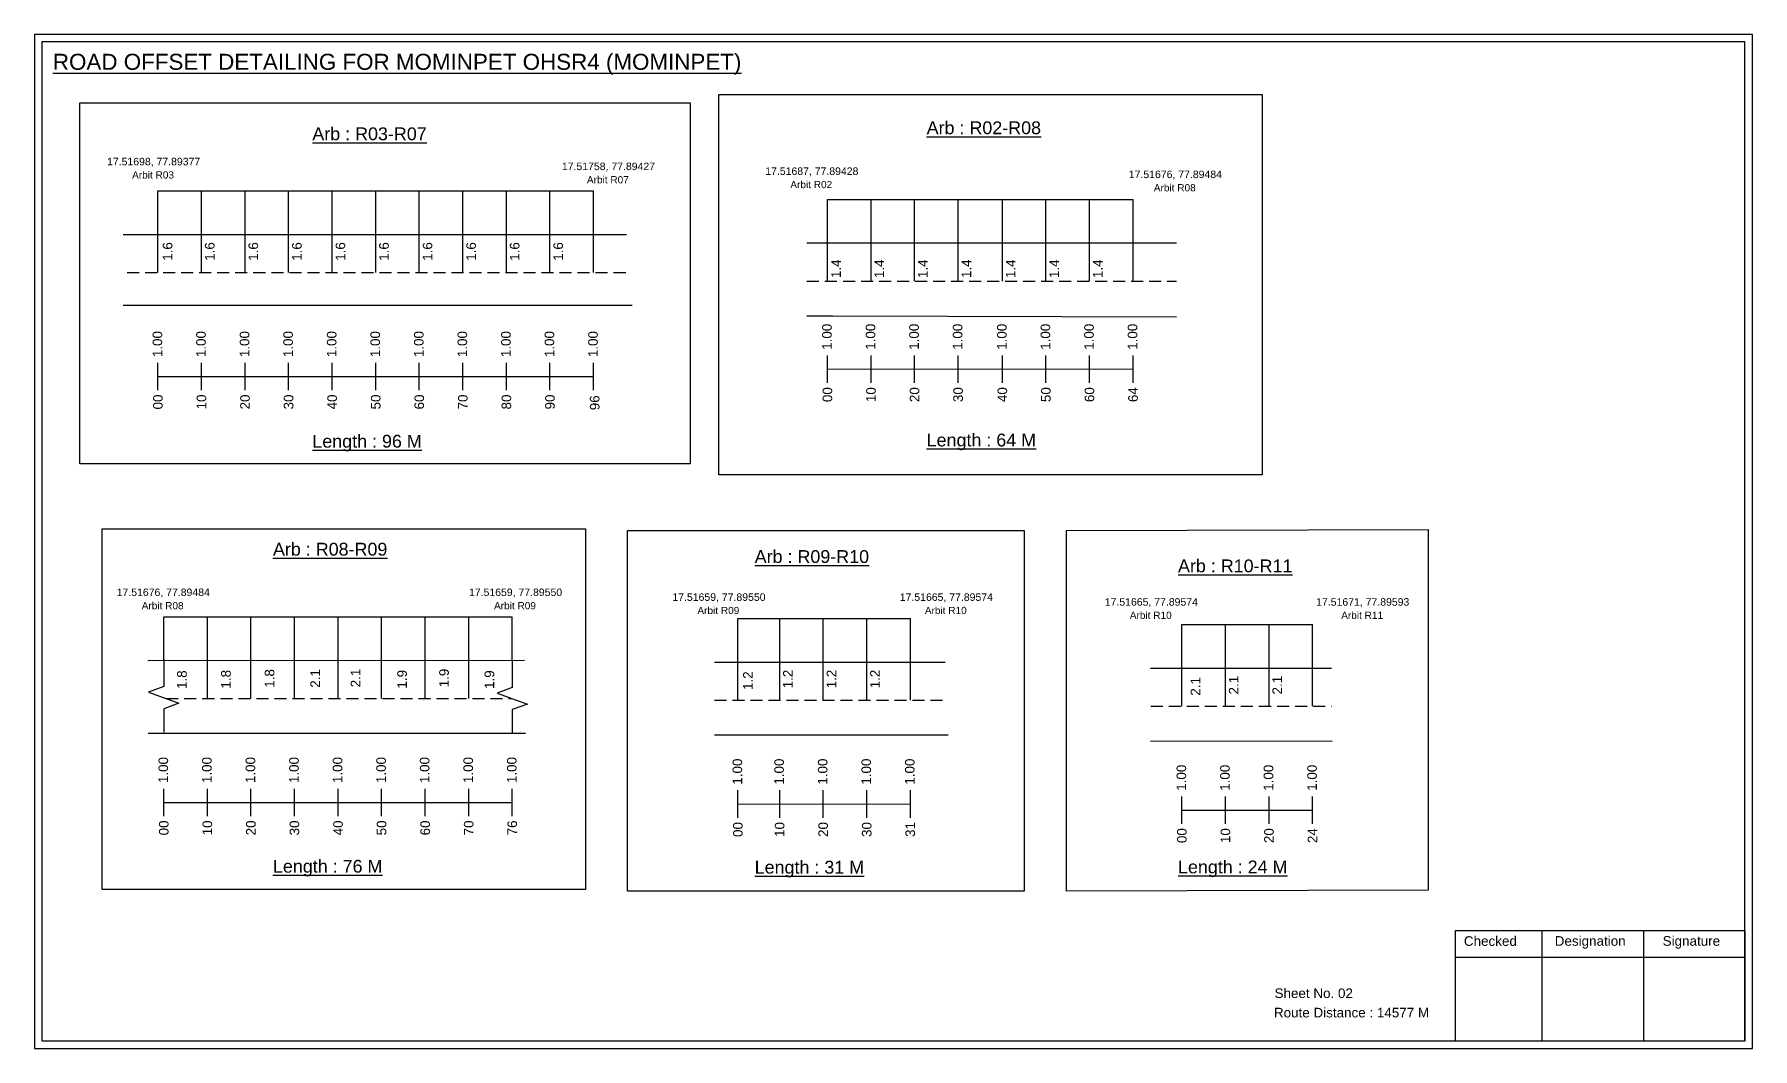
# Model space of a CAD drawing. Header units: inches. Extents: x 1446 to 12099, y 451 to 5049.
# Drawn here: x 3781 to 4318, y 2594 to 2911 of the extents above; entities that cross this region are included whole.
import ezdxf

# ---------------------------------------------------------------- set-up
doc = ezdxf.new("R2010")
doc.units = ezdxf.units.IN
doc.header["$MEASUREMENT"] = 0
doc.linetypes.add('DASHED2', pattern=[0.375, 0.25, -0.125])
doc.layers.add('PDF_Geometry', color=7, linetype='Continuous')
doc.layers.add('PDF_Text', color=5, linetype='Continuous')
doc.styles.add('PDF Arial', font='arial.ttf')
doc.styles.get("Standard").update_dxf_attribs({"font": 'arial.ttf'})

msp = doc.modelspace()

# ---------------------------------------------------------------- linework, layer by layer
at = {"color": 5}
for p, q in [((3819.89, 2862.32), (3955.89, 2862.32)), ((4028.93, 2859.61), (4124.34, 2859.61)), ((3821.73, 2729.32), (3930.53, 2729.32)), ((4000.96, 2728.82), (4054.8, 2728.82)), ((4139.58, 2726.91), (4180.38, 2726.91))]:
    msp.add_line(p, q, dxfattribs=at)
for p, q in [((3819.89, 2836.78), (3819.89, 2862.32)), ((3833.49, 2836.78), (3833.49, 2862.32)), ((3847.09, 2836.78), (3847.09, 2862.32)), ((3860.69, 2836.78), (3860.69, 2862.32)), ((3874.29, 2836.78), (3874.29, 2862.32)), ((3887.89, 2836.78), (3887.89, 2862.32)), ((3901.49, 2836.78), (3901.49, 2862.32)), ((3915.09, 2836.78), (3915.09, 2862.32)), ((3928.69, 2836.78), (3928.69, 2862.32)), ((3942.29, 2836.78), (3942.29, 2862.32)), ((3955.89, 2836.78), (3955.89, 2862.32)), ((4028.93, 2834.07), (4028.93, 2859.61)), ((4042.53, 2834.07), (4042.53, 2859.61)), ((4056.13, 2834.07), (4056.13, 2859.61)), ((4069.73, 2834.07), (4069.73, 2859.61)), ((4083.54, 2834.07), (4083.54, 2859.61)), ((4097.14, 2834.07), (4097.14, 2859.61)), ((4110.74, 2834.07), (4110.74, 2859.61)), ((4124.34, 2834.07), (4124.34, 2859.61)), ((3809.01, 2848.67), (3966.17, 2848.67)), ((4137.94, 2845.96), (4022.52, 2845.96)), ((3967.99, 2826.48), (3809.01, 2826.48)), ((4022.52, 2823.27), (4030.57, 2823.27)), ((4030.57, 2823.27), (4137.94, 2822.97)), ((3821.73, 2715.67), (3821.73, 2729.32)), ((3835.33, 2703.78), (3835.33, 2729.32)), ((3848.93, 2703.78), (3848.93, 2729.32)), ((3862.53, 2703.78), (3862.53, 2729.32)), ((3876.13, 2703.78), (3876.13, 2729.32)), ((3889.73, 2703.78), (3889.73, 2729.32)), ((3903.33, 2703.78), (3903.33, 2729.32)), ((3916.93, 2703.78), (3916.93, 2729.32)), ((3930.53, 2715.67), (3930.53, 2729.32)), ((4000.96, 2703.28), (4000.96, 2728.82)), ((4014, 2703.28), (4014, 2728.82)), ((4027.6, 2703.28), (4027.6, 2728.82)), ((4041.2, 2703.28), (4041.2, 2728.82)), ((4054.8, 2703.28), (4054.8, 2728.82)), ((4139.58, 2701.37), (4139.58, 2726.91)), ((4153.18, 2701.37), (4153.18, 2726.91)), ((4166.78, 2701.37), (4166.78, 2726.91)), ((4180.38, 2701.37), (4180.38, 2726.91)), ((3816.73, 2715.67), (3934.35, 2715.72)), ((3993.62, 2715.17), (4065.65, 2715.17)), ((4129.75, 2713.26), (4186.24, 2713.26)), ((3816.88, 2692.98), (3934.66, 2692.98)), ((3993.62, 2692.48), (4066.65, 2692.48)), ((4129.75, 2690.57), (4186.46, 2690.44))]:
    msp.add_line(p, q)
at = {"linetype": 'DASHED2', "ltscale": 15}
for p, q in [((3810.29, 2836.78), (3966.17, 2836.78)), ((4022.52, 2834.07), (4137.94, 2834.07)), ((3822.49, 2703.78), (3930.53, 2703.78)), ((3993.62, 2703.28), (4066.15, 2703.28)), ((4129.9, 2701.37), (4186.24, 2701.37))]:
    msp.add_line(p, q, dxfattribs=at)
at = {"color": 217, "true_color": 0x93278f}
for p, q in [((3819.89, 2800.08), (3819.89, 2808.64)), ((3833.49, 2800.08), (3833.49, 2808.64)), ((3847.09, 2800.08), (3847.09, 2808.64)), ((3860.69, 2800.08), (3860.69, 2808.64)), ((3874.29, 2800.08), (3874.29, 2808.64)), ((3887.89, 2800.08), (3887.89, 2808.64)), ((3901.49, 2800.08), (3901.49, 2808.64)), ((3915.09, 2800.08), (3915.09, 2808.64)), ((3928.69, 2800.08), (3928.69, 2808.64)), ((3942.29, 2800.08), (3942.29, 2808.64)), ((3955.89, 2800.08), (3955.89, 2808.64)), ((4028.93, 2802.38), (4028.93, 2810.94)), ((4028.93, 2806.65), (4124.34, 2806.71)), ((4042.53, 2802.38), (4042.53, 2810.94)), ((4056.13, 2802.38), (4056.13, 2810.94)), ((4069.73, 2802.38), (4069.73, 2810.94)), ((4083.54, 2802.38), (4083.54, 2810.94)), ((4097.14, 2802.38), (4097.14, 2810.94)), ((4110.74, 2802.38), (4110.74, 2810.94)), ((4124.34, 2802.38), (4124.34, 2810.94)), ((3819.89, 2804.35), (3955.89, 2804.38)), ((3821.73, 2667.08), (3821.73, 2675.64)), ((3835.33, 2667.08), (3835.33, 2675.64)), ((3848.93, 2667.08), (3848.93, 2675.64)), ((3862.53, 2667.08), (3862.53, 2675.64)), ((3876.13, 2667.08), (3876.13, 2675.64)), ((3889.73, 2667.08), (3889.73, 2675.64)), ((3903.33, 2667.08), (3903.33, 2675.64)), ((3916.93, 2667.08), (3916.93, 2675.64)), ((3930.53, 2667.08), (3930.53, 2675.64)), ((4000.96, 2666.58), (4000.96, 2675.14)), ((4014, 2666.58), (4014, 2675.14)), ((4027.6, 2666.58), (4027.6, 2675.14)), ((4041.2, 2666.58), (4041.2, 2675.14)), ((4054.8, 2666.58), (4054.8, 2675.14)), ((4139.58, 2664.67), (4139.58, 2673.23)), ((4153.18, 2664.67), (4153.18, 2673.23)), ((4166.78, 2664.67), (4166.78, 2673.23)), ((4180.38, 2664.67), (4180.38, 2673.23)), ((3821.73, 2671.35), (3930.53, 2671.35)), ((4000.96, 2670.85), (4054.8, 2670.87)), ((4139.58, 2668.94), (4180.38, 2668.95))]:
    msp.add_line(p, q, dxfattribs=at)
for points in [[(3995, 2892.44), (4164.61, 2892.44), (4164.61, 2773.62), (3995, 2773.62)], [(3795.5, 2889.8), (3986.05, 2889.8), (3986.05, 2777.12), (3795.5, 2777.12)], [(3802.5, 2756.8), (3953.35, 2756.8), (3953.35, 2644.12), (3802.5, 2644.12)], [(3966.5, 2756.3), (4090.3, 2756.3), (4090.3, 2643.62), (3966.5, 2643.62)], [(4103.5, 2756.3), (4216.5, 2756.59), (4216.5, 2643.91), (4103.5, 2643.62)]]:
    msp.add_lwpolyline(points, close=True)
at = {"linetype": 'Continuous'}
for points in [[(3821.71, 2715.95), (3821.71, 2707.52), (3816.97, 2705.79), (3826.45, 2702.34), (3821.71, 2700.61), (3821.71, 2693.26)], [(3930.53, 2715.67), (3930.53, 2707.24), (3925.79, 2705.51), (3935.27, 2702.06), (3930.53, 2700.33), (3930.53, 2692.98)]]:
    msp.add_lwpolyline(points, dxfattribs=at)
at = {"layer": 'PDF_Geometry'}
for points in [[(3781.3, 2911.18), (3781.3, 2594.47), (4317.77, 2594.47), (4317.77, 2911.18)], [(3783.63, 2908.85), (3783.63, 2596.89), (4315.35, 2596.89), (4315.35, 2908.85)]]:
    msp.add_lwpolyline(points, close=True, dxfattribs=at)
at = {"layer": 'PDF_Geometry', "color": 242, "true_color": 0xcc1f26}
msp.add_lwpolyline([(4315.35, 2596.8), (4225.01, 2596.8), (4225.01, 2631.41), (4315.35, 2631.41)], close=True, dxfattribs=at)
for points in [[(4251.99, 2631.41), (4251.99, 2596.8)], [(4283.72, 2631.41), (4283.72, 2596.8)], [(4225.01, 2623.03), (4315.35, 2623.03)]]:
    msp.add_lwpolyline(points, dxfattribs=at)

# ---------------------------------------------------------------- texts
at = {"color": 242, "true_color": 0xcd2027}
for s, height, p in [('%%UROAD OFFSET DETAILING FOR MOMINPET OHSR4 (MOMINPET)', 5, (3787.08, 2900.11)), ('%%UArb : R03-R07', 4, (3868.09, 2878.13)), ('%%UArb : R02-R08', 4, (4059.89, 2880.01)), ('%%ULength : 96 M', 4, (3868.09, 2782.13)), ('%%ULength : 64 M', 4, (4059.89, 2782.51)), ('%%UArb : R08-R09', 4, (3855.8, 2748.42)), ('%%UArb : R09-R10', 4, (4006.2, 2746.12)), ('%%UArb : R10-R11', 4, (4138.37, 2743.21)), ('%%ULength : 76 M', 4, (3855.8, 2649.42)), ('%%ULength : 31 M', 4, (4006.2, 2649.12)), ('%%ULength : 24 M', 4, (4138.37, 2649.21))]:
    msp.add_text(s, height=height, dxfattribs=at).set_placement(p)
at = {"color": 5}
for s, height, p in [('17.51698, 77.89377', 2.34, (3804, 2870.29)), ('17.51758, 77.89427', 2.34, (3946, 2868.79)), ('Arbit R03', 2.246, (3811.82, 2866.16)), ('Arbit R07', 2.246, (3953.82, 2864.66)), ('17.51687, 77.89428', 2.34, (4009.5, 2867.29)), ('Arbit R02', 2.246, (4017.32, 2863.16)), ('17.51676, 77.89484', 2.34, (4123, 2866.29)), ('Arbit R08', 2.246, (4130.82, 2862.16)), ('17.51676, 77.89484', 2.34, (3807, 2735.79)), ('17.51659, 77.89550', 2.34, (3917, 2735.79)), ('17.51659, 77.89550', 2.34, (3980.5, 2734.29)), ('17.51665, 77.89574', 2.34, (4051.5, 2734.29)), ('Arbit R08', 2.246, (3814.82, 2731.66)), ('Arbit R09', 2.246, (3924.82, 2731.66)), ('Arbit R09', 2.246, (3988.32, 2730.16)), ('Arbit R10', 2.246, (4059.32, 2730.16)), ('17.51665, 77.89574', 2.34, (4115.5, 2732.79)), ('Arbit R10', 2.246, (4123.32, 2728.66)), ('17.51671, 77.89593', 2.34, (4181.5, 2732.79)), ('Arbit R11', 2.246, (4189.32, 2728.66))]:
    msp.add_text(s, height=height, dxfattribs=at).set_placement(p)
for s, p in [('1.6', (3824.4, 2840.46)), ('1.6', (3837.56, 2840.46)), ('1.6', (3851.16, 2840.46)), ('1.6', (3864.76, 2840.46)), ('1.6', (3878.36, 2840.46)), ('1.6', (3891.96, 2840.46)), ('1.6', (3905.56, 2840.46)), ('1.6', (3919.16, 2840.46)), ('1.6', (3932.76, 2840.46)), ('1.6', (3946.36, 2840.46)), ('1.4', (4033.1, 2835.07)), ('1.4', (4046.59, 2835.07)), ('1.4', (4060.19, 2835.07)), ('1.4', (4073.79, 2835.07)), ('1.4', (4087.61, 2835.07)), ('1.4', (4101.21, 2835.07)), ('1.4', (4114.81, 2835.07)), ('1.8', (3828.86, 2706.77)), ('1.8', (3842.61, 2706.9)), ('1.8', (3856.23, 2707.15)), ('2.1', (3870.49, 2707.15)), ('2.1', (3883.08, 2707.28)), ('1.9', (3897.6, 2706.9)), ('1.9', (3910.7, 2707.28)), ('1.9', (3924.86, 2706.78)), ('1.2', (4005.59, 2706.46)), ('1.2', (4018.06, 2706.96)), ('1.2', (4031.66, 2706.96)), ('1.2', (4045.26, 2706.96)), ('2.1', (4145.3, 2704.68)), ('2.1', (4157.25, 2705.05)), ('2.1', (4170.85, 2705.05))]:
    msp.add_text(s, height=3, rotation=90).set_placement(p)
at = {"color": 217, "true_color": 0x93278f}
for s, p in [('1.00', (3821.22, 2810.38)), ('1.00', (3834.82, 2810.38)), ('1.00', (3848.42, 2810.38)), ('1.00', (3862.02, 2810.38)), ('1.00', (3875.62, 2810.38)), ('1.00', (3889.22, 2810.38)), ('1.00', (3902.82, 2810.38)), ('1.00', (3916.42, 2810.38)), ('1.00', (3930.02, 2810.38)), ('1.00', (3943.62, 2810.38)), ('1.00', (3957.22, 2810.38)), ('1.00', (4030.25, 2812.67)), ('1.00', (4043.85, 2812.67)), ('1.00', (4057.45, 2812.67)), ('1.00', (4071.05, 2812.67)), ('1.00', (4084.87, 2812.67)), ('1.00', (4098.47, 2812.67)), ('1.00', (4112.07, 2812.67)), ('1.00', (4125.67, 2812.67)), ('00', (4030.4, 2796.35)), ('10', (4044, 2796.35)), ('20', (4057.6, 2796.35)), ('30', (4071.2, 2796.35)), ('40', (4085.02, 2796.35)), ('50', (4098.62, 2796.35)), ('60', (4112.22, 2796.35)), ('64', (4125.82, 2796.35)), ('00', (3821.37, 2794.06)), ('10', (3834.97, 2794.06)), ('20', (3848.57, 2794.06)), ('30', (3862.17, 2794.06)), ('40', (3875.77, 2794.06)), ('50', (3889.37, 2794.06)), ('60', (3902.97, 2794.06)), ('70', (3916.57, 2794.06)), ('80', (3930.17, 2794.06)), ('90', (3943.77, 2794.06)), ('96', (3957.74, 2793.81)), ('1.00', (3823.05, 2677.38)), ('1.00', (3836.65, 2677.38)), ('1.00', (3850.25, 2677.38)), ('1.00', (3863.85, 2677.38)), ('1.00', (3877.45, 2677.38)), ('1.00', (3891.05, 2677.38)), ('1.00', (3904.65, 2677.38)), ('1.00', (3918.25, 2677.38)), ('1.00', (3931.85, 2677.38)), ('1.00', (4002.29, 2676.88)), ('1.00', (4015.32, 2676.88)), ('1.00', (4028.92, 2676.88)), ('1.00', (4042.52, 2676.88)), ('1.00', (4056.12, 2676.88)), ('1.00', (4140.91, 2674.97)), ('1.00', (4154.51, 2674.97)), ('1.00', (4168.11, 2674.97)), ('1.00', (4181.71, 2674.97)), ('00', (3823.2, 2661.06)), ('10', (3836.8, 2661.06)), ('20', (3850.4, 2661.06)), ('30', (3864, 2661.06)), ('40', (3877.6, 2661.06)), ('50', (3891.2, 2661.06)), ('60', (3904.8, 2661.06)), ('70', (3918.4, 2661.06)), ('76', (3932, 2661.06)), ('00', (4002.44, 2660.56)), ('10', (4015.47, 2660.56)), ('20', (4029.07, 2660.56)), ('30', (4042.67, 2660.56)), ('31', (4056.27, 2660.56)), ('00', (4141.06, 2658.65)), ('10', (4154.66, 2658.65)), ('20', (4168.26, 2658.65)), ('24', (4181.86, 2658.65))]:
    msp.add_text(s, height=3, rotation=90, dxfattribs=at).set_placement(p)
for s, p in [('Sheet No. 02', (4168.51, 2610.27)), ('Route Distance : 14577 M', (4168.32, 2604.22))]:
    msp.add_text(s, height=3).set_placement(p)
at = {"layer": 'PDF_Text', "color": 7, "attachment_point": 7, "style": 'PDF Arial'}
for s, insert, char_height in [('Checked', (4227.62, 2626.52), 3.001), ('Designation', (4255.99, 2625.69), 3.0006), ('Signature', (4289.68, 2625.69), 3.001)]:
    msp.add_mtext(s, dxfattribs=dict(at, insert=insert, char_height=char_height))

doc.saveas('drawing.dxf')
